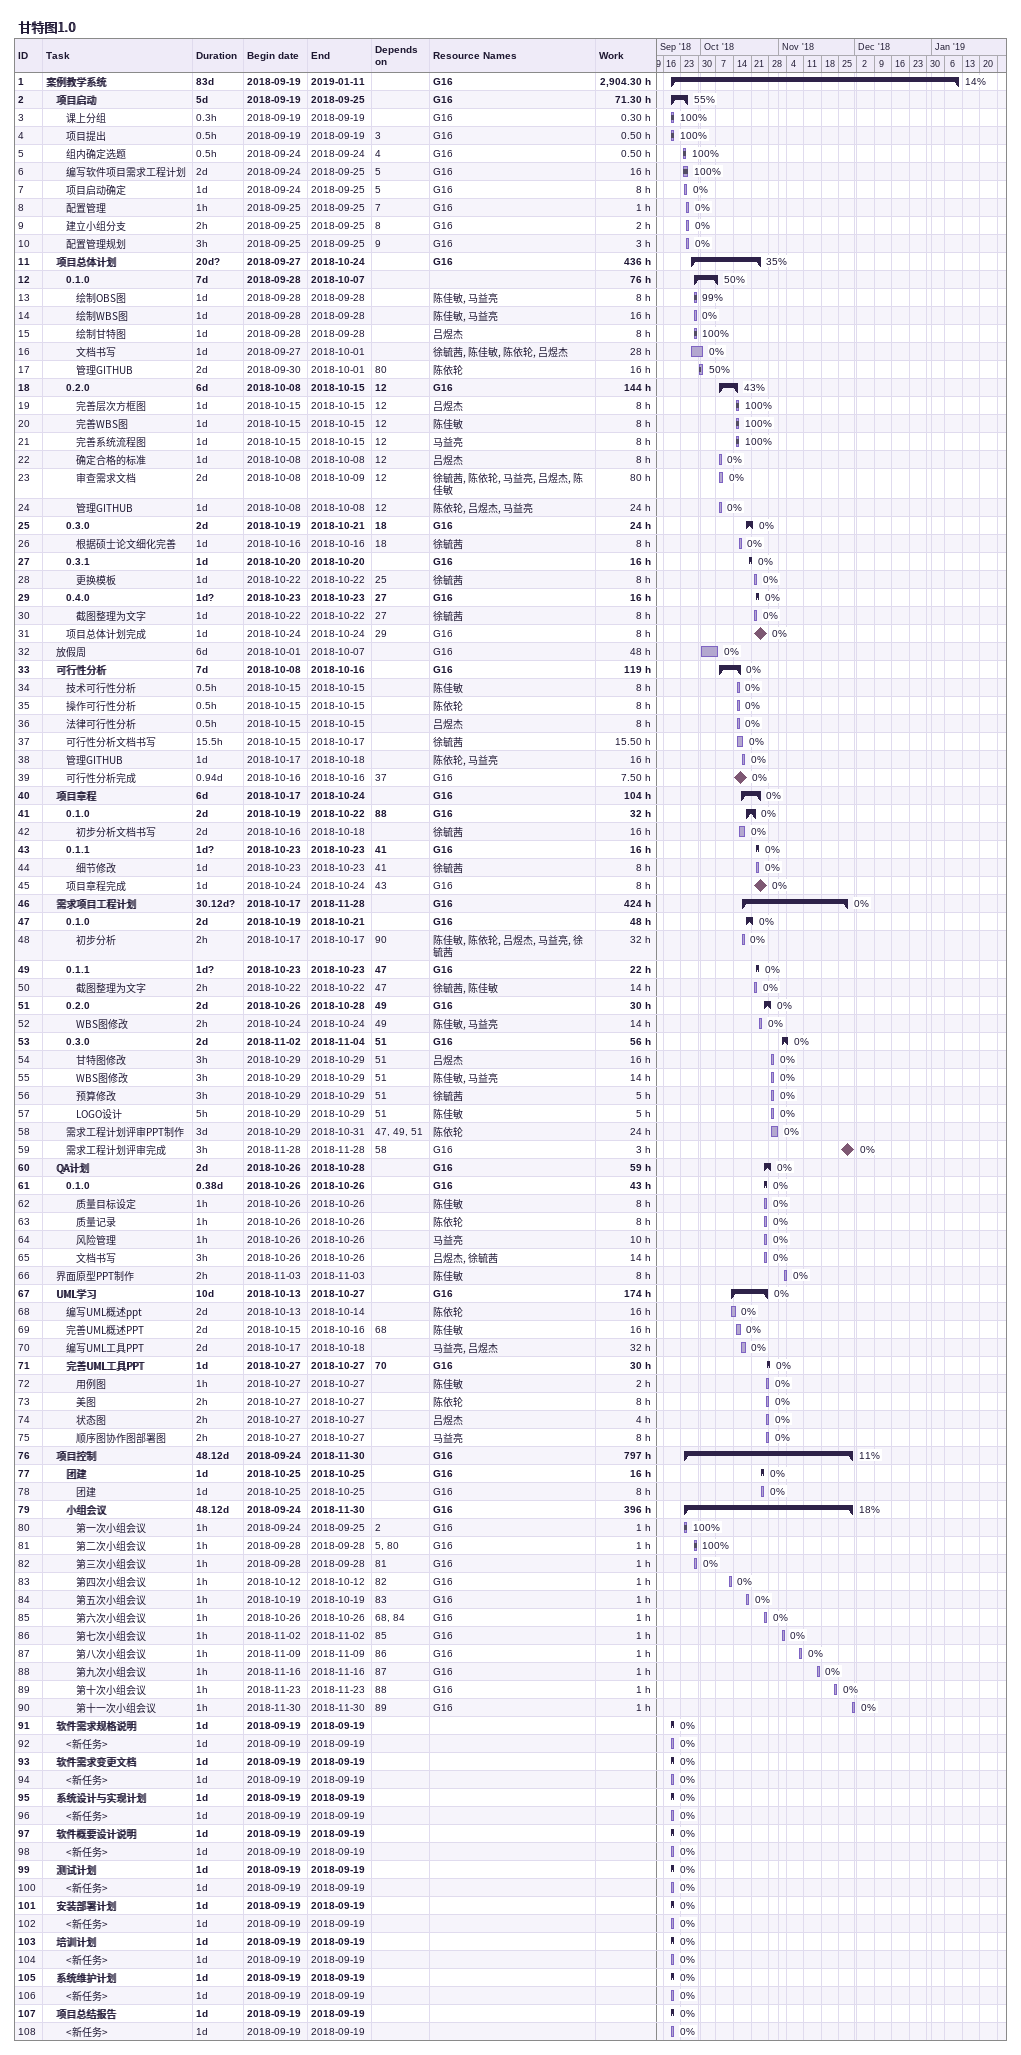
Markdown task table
甘特图1.0

| ID | Level | Task | Duration | Start | Finish | Predecessors | Resources | % complete | Work (h) |
|---|---|---|---|---|---|---|---|---|---|
| 1 | 1 | **案例教学系统** | 83d | 2018-09-19 | 2019-01-11 |  | G16 | 14 | 2904.30 |
| 2 | 2 | **项目启动** | 5d | 2018-09-19 | 2018-09-25 |  | G16 | 55 | 71.30 |
| 3 | 3 | 课上分组 | 0.3h | 2018-09-19 | 2018-09-19 |  | G16 | 100 | 0.30 |
| 4 | 3 | 项目提出 | 0.5h | 2018-09-19 | 2018-09-19 | 3 | G16 | 100 | 0.50 |
| 5 | 3 | 组内确定选题 | 0.5h | 2018-09-24 | 2018-09-24 | 4 | G16 | 100 | 0.50 |
| 6 | 3 | 编写软件项目需求工程计划 | 2d | 2018-09-24 | 2018-09-25 | 5 | G16 | 100 | 16 |
| 7 | 3 | 项目启动确定 | 1d | 2018-09-24 | 2018-09-25 | 5 | G16 | 0 | 8 |
| 8 | 3 | 配置管理 | 1h | 2018-09-25 | 2018-09-25 | 7 | G16 | 0 | 1 |
| 9 | 3 | 建立小组分支 | 2h | 2018-09-25 | 2018-09-25 | 8 | G16 | 0 | 2 |
| 10 | 3 | 配置管理规划 | 3h | 2018-09-25 | 2018-09-25 | 9 | G16 | 0 | 3 |
| 11 | 2 | **项目总体计划** | 20d? | 2018-09-27 | 2018-10-24 |  | G16 | 35 | 436 |
| 12 | 3 | **0.1.0** | 7d | 2018-09-28 | 2018-10-07 |  |  | 50 | 76 |
| 13 | 4 | 绘制OBS图 | 1d | 2018-09-28 | 2018-09-28 |  | 陈佳敏, 马益亮 | 99 | 8 |
| 14 | 4 | 绘制WBS图 | 1d | 2018-09-28 | 2018-09-28 |  | 陈佳敏, 马益亮 | 0 | 16 |
| 15 | 4 | 绘制甘特图 | 1d | 2018-09-28 | 2018-09-28 |  | 吕煜杰 | 100 | 8 |
| 16 | 4 | 文档书写 | 1d | 2018-09-27 | 2018-10-01 |  | 徐毓茜, 陈佳敏, 陈依轮, 吕煜杰 | 0 | 28 |
| 17 | 4 | 管理GITHUB | 2d | 2018-09-30 | 2018-10-01 | 80 | 陈依轮 | 50 | 16 |
| 18 | 3 | **0.2.0** | 6d | 2018-10-08 | 2018-10-15 | 12 | G16 | 43 | 144 |
| 19 | 4 | 完善层次方框图 | 1d | 2018-10-15 | 2018-10-15 | 12 | 吕煜杰 | 100 | 8 |
| 20 | 4 | 完善WBS图 | 1d | 2018-10-15 | 2018-10-15 | 12 | 陈佳敏 | 100 | 8 |
| 21 | 4 | 完善系统流程图 | 1d | 2018-10-15 | 2018-10-15 | 12 | 马益亮 | 100 | 8 |
| 22 | 4 | 确定合格的标准 | 1d | 2018-10-08 | 2018-10-08 | 12 | 吕煜杰 | 0 | 8 |
| 23 | 4 | 审查需求文档 | 2d | 2018-10-08 | 2018-10-09 | 12 | 徐毓茜, 陈依轮, 马益亮, 吕煜杰, 陈佳敏 | 0 | 80 |
| 24 | 4 | 管理GITHUB | 1d | 2018-10-08 | 2018-10-08 | 12 | 陈依轮, 吕煜杰, 马益亮 | 0 | 24 |
| 25 | 3 | **0.3.0** | 2d | 2018-10-19 | 2018-10-21 | 18 | G16 | 0 | 24 |
| 26 | 4 | 根据硕士论文细化完善 | 1d | 2018-10-16 | 2018-10-16 | 18 | 徐毓茜 | 0 | 8 |
| 27 | 3 | **0.3.1** | 1d | 2018-10-20 | 2018-10-20 |  | G16 | 0 | 16 |
| 28 | 4 | 更换模板 | 1d | 2018-10-22 | 2018-10-22 | 25 | 徐毓茜 | 0 | 8 |
| 29 | 3 | **0.4.0** | 1d? | 2018-10-23 | 2018-10-23 | 27 | G16 | 0 | 16 |
| 30 | 4 | 截图整理为文字 | 1d | 2018-10-22 | 2018-10-22 | 27 | 徐毓茜 | 0 | 8 |
| 31 | 3 | 项目总体计划完成 | 1d | 2018-10-24 | 2018-10-24 | 29 | G16 | 0 | 8 |
| 32 | 2 | 放假周 | 6d | 2018-10-01 | 2018-10-07 |  | G16 | 0 | 48 |
| 33 | 2 | **可行性分析** | 7d | 2018-10-08 | 2018-10-16 |  | G16 | 0 | 119 |
| 34 | 3 | 技术可行性分析 | 0.5h | 2018-10-15 | 2018-10-15 |  | 陈佳敏 | 0 | 8 |
| 35 | 3 | 操作可行性分析 | 0.5h | 2018-10-15 | 2018-10-15 |  | 陈依轮 | 0 | 8 |
| 36 | 3 | 法律可行性分析 | 0.5h | 2018-10-15 | 2018-10-15 |  | 吕煜杰 | 0 | 8 |
| 37 | 3 | 可行性分析文档书写 | 15.5h | 2018-10-15 | 2018-10-17 |  | 徐毓茜 | 0 | 15.50 |
| 38 | 3 | 管理GITHUB | 1d | 2018-10-17 | 2018-10-18 |  | 陈依轮, 马益亮 | 0 | 16 |
| 39 | 3 | 可行性分析完成 | 0.94d | 2018-10-16 | 2018-10-16 | 37 | G16 | 0 | 7.50 |
| 40 | 2 | **项目章程** | 6d | 2018-10-17 | 2018-10-24 |  | G16 | 0 | 104 |
| 41 | 3 | **0.1.0** | 2d | 2018-10-19 | 2018-10-22 | 88 | G16 | 0 | 32 |
| 42 | 4 | 初步分析文档书写 | 2d | 2018-10-16 | 2018-10-18 |  | 徐毓茜 | 0 | 16 |
| 43 | 3 | **0.1.1** | 1d? | 2018-10-23 | 2018-10-23 | 41 | G16 | 0 | 16 |
| 44 | 4 | 细节修改 | 1d | 2018-10-23 | 2018-10-23 | 41 | 徐毓茜 | 0 | 8 |
| 45 | 3 | 项目章程完成 | 1d | 2018-10-24 | 2018-10-24 | 43 | G16 | 0 | 8 |
| 46 | 2 | **需求项目工程计划** | 30.12d? | 2018-10-17 | 2018-11-28 |  | G16 | 0 | 424 |
| 47 | 3 | **0.1.0** | 2d | 2018-10-19 | 2018-10-21 |  | G16 | 0 | 48 |
| 48 | 4 | 初步分析 | 2h | 2018-10-17 | 2018-10-17 | 90 | 陈佳敏, 陈依轮, 吕煜杰, 马益亮, 徐毓茜 | 0 | 32 |
| 49 | 3 | **0.1.1** | 1d? | 2018-10-23 | 2018-10-23 | 47 | G16 | 0 | 22 |
| 50 | 4 | 截图整理为文字 | 2h | 2018-10-22 | 2018-10-22 | 47 | 徐毓茜, 陈佳敏 | 0 | 14 |
| 51 | 3 | **0.2.0** | 2d | 2018-10-26 | 2018-10-28 | 49 | G16 | 0 | 30 |
| 52 | 4 | WBS图修改 | 2h | 2018-10-24 | 2018-10-24 | 49 | 陈佳敏, 马益亮 | 0 | 14 |
| 53 | 3 | **0.3.0** | 2d | 2018-11-02 | 2018-11-04 | 51 | G16 | 0 | 56 |
| 54 | 4 | 甘特图修改 | 3h | 2018-10-29 | 2018-10-29 | 51 | 吕煜杰 | 0 | 16 |
| 55 | 4 | WBS图修改 | 3h | 2018-10-29 | 2018-10-29 | 51 | 陈佳敏, 马益亮 | 0 | 14 |
| 56 | 4 | 预算修改 | 3h | 2018-10-29 | 2018-10-29 | 51 | 徐毓茜 | 0 | 5 |
| 57 | 4 | LOGO设计 | 5h | 2018-10-29 | 2018-10-29 | 51 | 陈佳敏 | 0 | 5 |
| 58 | 3 | 需求工程计划评审PPT制作 | 3d | 2018-10-29 | 2018-10-31 | 47, 49, 51 | 陈依轮 | 0 | 24 |
| 59 | 3 | 需求工程计划评审完成 | 3h | 2018-11-28 | 2018-11-28 | 58 | G16 | 0 | 3 |
| 60 | 2 | **QA计划** | 2d | 2018-10-26 | 2018-10-28 |  | G16 | 0 | 59 |
| 61 | 3 | **0.1.0** | 0.38d | 2018-10-26 | 2018-10-26 |  | G16 | 0 | 43 |
| 62 | 4 | 质量目标设定 | 1h | 2018-10-26 | 2018-10-26 |  | 陈佳敏 | 0 | 8 |
| 63 | 4 | 质量记录 | 1h | 2018-10-26 | 2018-10-26 |  | 陈依轮 | 0 | 8 |
| 64 | 4 | 风险管理 | 1h | 2018-10-26 | 2018-10-26 |  | 马益亮 | 0 | 10 |
| 65 | 4 | 文档书写 | 3h | 2018-10-26 | 2018-10-26 |  | 吕煜杰, 徐毓茜 | 0 | 14 |
| 66 | 2 | 界面原型PPT制作 | 2h | 2018-11-03 | 2018-11-03 |  | 陈佳敏 | 0 | 8 |
| 67 | 2 | **UML学习** | 10d | 2018-10-13 | 2018-10-27 |  | G16 | 0 | 174 |
| 68 | 3 | 编写UML概述ppt | 2d | 2018-10-13 | 2018-10-14 |  | 陈依轮 | 0 | 16 |
| 69 | 3 | 完善UML概述PPT | 2d | 2018-10-15 | 2018-10-16 | 68 | 陈佳敏 | 0 | 16 |
| 70 | 3 | 编写UML工具PPT | 2d | 2018-10-17 | 2018-10-18 |  | 马益亮, 吕煜杰 | 0 | 32 |
| 71 | 3 | **完善UML工具PPT** | 1d | 2018-10-27 | 2018-10-27 | 70 | G16 | 0 | 30 |
| 72 | 4 | 用例图 | 1h | 2018-10-27 | 2018-10-27 |  | 陈佳敏 | 0 | 2 |
| 73 | 4 | 美图 | 2h | 2018-10-27 | 2018-10-27 |  | 陈依轮 | 0 | 8 |
| 74 | 4 | 状态图 | 2h | 2018-10-27 | 2018-10-27 |  | 吕煜杰 | 0 | 4 |
| 75 | 4 | 顺序图协作图部署图 | 2h | 2018-10-27 | 2018-10-27 |  | 马益亮 | 0 | 8 |
| 76 | 2 | **项目控制** | 48.12d | 2018-09-24 | 2018-11-30 |  | G16 | 11 | 797 |
| 77 | 3 | **团建** | 1d | 2018-10-25 | 2018-10-25 |  | G16 | 0 | 16 |
| 78 | 4 | 团建 | 1d | 2018-10-25 | 2018-10-25 |  | G16 | 0 | 8 |
| 79 | 3 | **小组会议** | 48.12d | 2018-09-24 | 2018-11-30 |  | G16 | 18 | 396 |
| 80 | 4 | 第一次小组会议 | 1h | 2018-09-24 | 2018-09-25 | 2 | G16 | 100 | 1 |
| 81 | 4 | 第二次小组会议 | 1h | 2018-09-28 | 2018-09-28 | 5, 80 | G16 | 100 | 1 |
| 82 | 4 | 第三次小组会议 | 1h | 2018-09-28 | 2018-09-28 | 81 | G16 | 0 | 1 |
| 83 | 4 | 第四次小组会议 | 1h | 2018-10-12 | 2018-10-12 | 82 | G16 | 0 | 1 |
| 84 | 4 | 第五次小组会议 | 1h | 2018-10-19 | 2018-10-19 | 83 | G16 | 0 | 1 |
| 85 | 4 | 第六次小组会议 | 1h | 2018-10-26 | 2018-10-26 | 68, 84 | G16 | 0 | 1 |
| 86 | 4 | 第七次小组会议 | 1h | 2018-11-02 | 2018-11-02 | 85 | G16 | 0 | 1 |
| 87 | 4 | 第八次小组会议 | 1h | 2018-11-09 | 2018-11-09 | 86 | G16 | 0 | 1 |
| 88 | 4 | 第九次小组会议 | 1h | 2018-11-16 | 2018-11-16 | 87 | G16 | 0 | 1 |
| 89 | 4 | 第十次小组会议 | 1h | 2018-11-23 | 2018-11-23 | 88 | G16 | 0 | 1 |
| 90 | 4 | 第十一次小组会议 | 1h | 2018-11-30 | 2018-11-30 | 89 | G16 | 0 | 1 |
| 91 | 2 | **软件需求规格说明** | 1d | 2018-09-19 | 2018-09-19 |  |  | 0 |  |
| 92 | 3 | <新任务> | 1d | 2018-09-19 | 2018-09-19 |  |  | 0 |  |
| 93 | 2 | **软件需求变更文档** | 1d | 2018-09-19 | 2018-09-19 |  |  | 0 |  |
| 94 | 3 | <新任务> | 1d | 2018-09-19 | 2018-09-19 |  |  | 0 |  |
| 95 | 2 | **系统设计与实现计划** | 1d | 2018-09-19 | 2018-09-19 |  |  | 0 |  |
| 96 | 3 | <新任务> | 1d | 2018-09-19 | 2018-09-19 |  |  | 0 |  |
| 97 | 2 | **软件概要设计说明** | 1d | 2018-09-19 | 2018-09-19 |  |  | 0 |  |
| 98 | 3 | <新任务> | 1d | 2018-09-19 | 2018-09-19 |  |  | 0 |  |
| 99 | 2 | **测试计划** | 1d | 2018-09-19 | 2018-09-19 |  |  | 0 |  |
| 100 | 3 | <新任务> | 1d | 2018-09-19 | 2018-09-19 |  |  | 0 |  |
| 101 | 2 | **安装部署计划** | 1d | 2018-09-19 | 2018-09-19 |  |  | 0 |  |
| 102 | 3 | <新任务> | 1d | 2018-09-19 | 2018-09-19 |  |  | 0 |  |
| 103 | 2 | **培训计划** | 1d | 2018-09-19 | 2018-09-19 |  |  | 0 |  |
| 104 | 3 | <新任务> | 1d | 2018-09-19 | 2018-09-19 |  |  | 0 |  |
| 105 | 2 | **系统维护计划** | 1d | 2018-09-19 | 2018-09-19 |  |  | 0 |  |
| 106 | 3 | <新任务> | 1d | 2018-09-19 | 2018-09-19 |  |  | 0 |  |
| 107 | 2 | **项目总结报告** | 1d | 2018-09-19 | 2018-09-19 |  |  | 0 |  |
| 108 | 3 | <新任务> | 1d | 2018-09-19 | 2018-09-19 |  |  | 0 |  |
